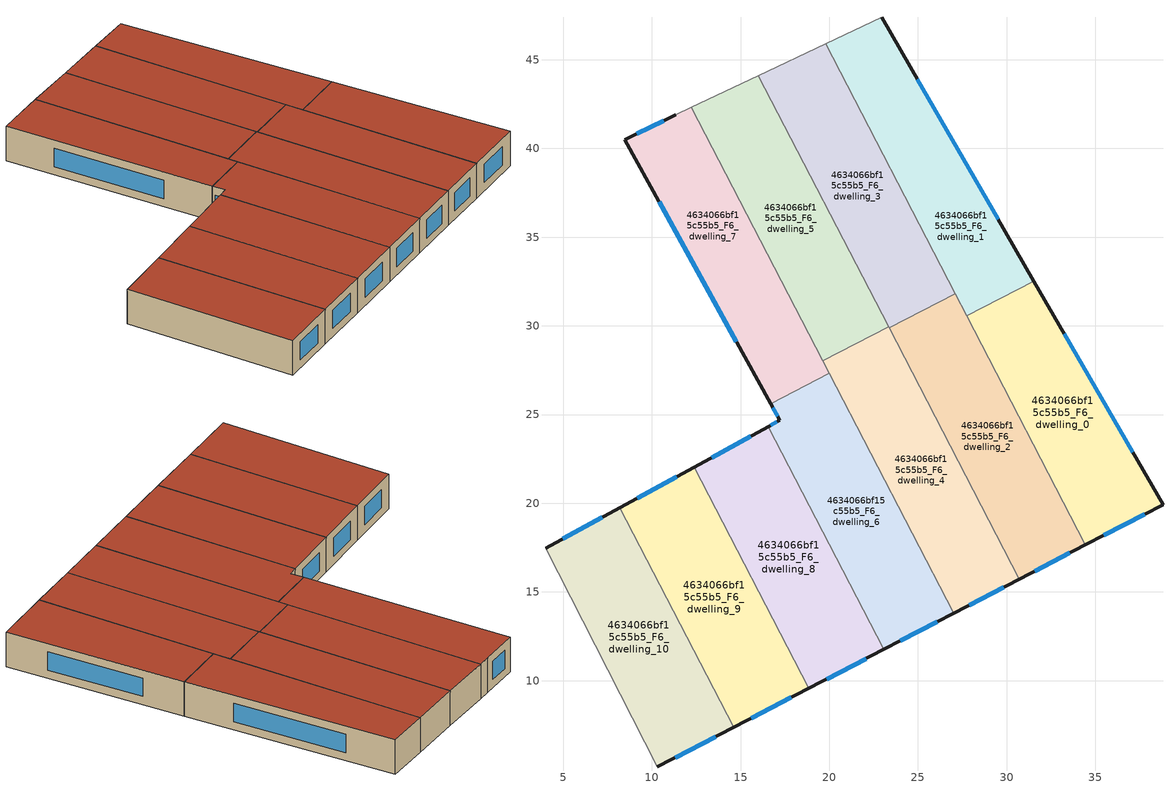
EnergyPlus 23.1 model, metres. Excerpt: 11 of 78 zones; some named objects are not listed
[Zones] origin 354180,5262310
4634066bf15c55b5_F6_dwelling_0
 floor to 4634066bf15c55b5_F5_dwelling_0 (EU_floor_Construction): 31.54,32.53 38.82,19.92 34.44,17.65 27.75,30.56 z18
 wall outside (EU_wall_Construction): 34.44,17.65 38.82,19.92 31.54,32.53 z18:21
 wall to 4634066bf15c55b5_F6_dwelling_1 (EU_wall_Construction): 31.54,32.53 27.75,30.56 z18:21
 wall to 4634066bf15c55b5_F6_dwelling_2 (EU_wall_Construction): 27.75,30.56 34.44,17.65 z18:21
 window (EU_Window_Construction): 37.11,22.88 33.25,29.57 / 35.47,18.18 37.79,19.39 z18.7:20.3
 roof outside (EU_roof_Construction): 38.82,19.92 31.54,32.53 27.75,30.56 34.44,17.65 z21
4634066bf15c55b5_F6_dwelling_1
 floor to 4634066bf15c55b5_F5_dwelling_1 (EU_floor_Construction): 22.96,47.4 31.54,32.53 27.75,30.56 19.79,45.9 z18
 wall outside (EU_wall_Construction): 31.54,32.53 22.96,47.4 z18:21
 wall adiabatic (EU_wall_Construction): 22.96,47.4 19.79,45.9 z18:21
 wall to 4634066bf15c55b5_F6_dwelling_3 (EU_wall_Construction): 19.79,45.9 27.1,31.81 z18:21
 wall to 4634066bf15c55b5_F6_dwelling_2 (EU_wall_Construction): 27.1,31.81 27.75,30.56 z18:21
 window (EU_Window_Construction): 29.53,36.02 24.97,43.91 z18.7:20.3
 roof outside (EU_roof_Construction): 31.54,32.53 22.96,47.4 19.79,45.9 27.75,30.56 z21
4634066bf15c55b5_F6_dwelling_10
 floor to 4634066bf15c55b5_F5_dwelling_10 (EU_floor_Construction): 8.2,19.75 14.62,7.37 10.31,5.14 4.01,17.45 z18
 wall outside (EU_wall_Construction): 10.31,5.14 14.62,7.37 / 8.2,19.75 4.01,17.45 z18:21
 wall to 4634066bf15c55b5_F6_dwelling_9 (EU_wall_Construction): 14.62,7.37 8.2,19.75 z18:21
 wall adiabatic (EU_wall_Construction): 4.01,17.45 10.31,5.14 z18:21
 window (EU_Window_Construction): 11.32,5.66 13.6,6.85 / 7.22,19.21 4.99,17.99 z18.7:20.3
 roof outside (EU_roof_Construction): 14.62,7.37 8.2,19.75 4.01,17.45 10.31,5.14 z21
4634066bf15c55b5_F6_dwelling_2
 floor to 4634066bf15c55b5_F5_dwelling_2 (EU_floor_Construction): 27.1,31.81 34.44,17.65 30.72,15.72 23.38,29.88 z18
 wall outside (EU_wall_Construction): 30.72,15.72 34.44,17.65 z18:21
 wall to 4634066bf15c55b5_F6_dwelling_3 (EU_wall_Construction): 27.1,31.81 23.38,29.88 z18:21
 wall to 4634066bf15c55b5_F6_dwelling_4 (EU_wall_Construction): 23.38,29.88 30.72,15.72 z18:21
 window (EU_Window_Construction): 31.59,16.18 33.57,17.2 z18.7:20.3
 roof outside (EU_roof_Construction): 34.44,17.65 27.1,31.81 23.38,29.88 30.72,15.72 z21
4634066bf15c55b5_F6_dwelling_3
 floor to 4634066bf15c55b5_F5_dwelling_3 (EU_floor_Construction): 19.79,45.9 27.1,31.81 23.38,29.88 16,44.11 z18
 wall adiabatic (EU_wall_Construction): 19.79,45.9 16,44.11 z18:21
 wall to 4634066bf15c55b5_F6_dwelling_5 (EU_wall_Construction): 16,44.11 23.34,29.95 z18:21
 wall to 4634066bf15c55b5_F6_dwelling_4 (EU_wall_Construction): 23.34,29.95 23.38,29.88 z18:21
 roof outside (EU_roof_Construction): 27.1,31.81 19.79,45.9 16,44.11 23.38,29.88 z21
4634066bf15c55b5_F6_dwelling_4
 floor to 4634066bf15c55b5_F5_dwelling_4 (EU_floor_Construction): 23.34,29.95 30.72,15.72 27.01,13.8 19.64,28.03 z18
 wall outside (EU_wall_Construction): 27.01,13.8 30.72,15.72 z18:21
 wall to 4634066bf15c55b5_F6_dwelling_5 (EU_wall_Construction): 23.34,29.95 19.64,28.03 z18:21
 wall to 4634066bf15c55b5_F6_dwelling_6 (EU_wall_Construction): 20,27.33 27.01,13.8 z18:21
 wall to 4634066bf15c55b5_F6_dwelling_7 (EU_wall_Construction): 19.64,28.03 20,27.33 z18:21
 window (EU_Window_Construction): 27.88,14.25 29.85,15.27 z18.7:20.3
 roof outside (EU_roof_Construction): 30.72,15.72 23.34,29.95 19.64,28.03 27.01,13.8 z21
4634066bf15c55b5_F6_dwelling_5
 floor to 4634066bf15c55b5_F5_dwelling_5 (EU_floor_Construction): 16,44.11 23.34,29.95 19.64,28.03 12.23,42.32 z18
 wall adiabatic (EU_wall_Construction): 16,44.11 12.23,42.32 z18:21
 wall to 4634066bf15c55b5_F6_dwelling_7 (EU_wall_Construction): 12.23,42.32 19.64,28.03 z18:21
 roof outside (EU_roof_Construction): 23.34,29.95 16,44.11 12.23,42.32 19.64,28.03 z21
4634066bf15c55b5_F6_dwelling_6
 floor to 4634066bf15c55b5_F5_dwelling_6 (EU_floor_Construction): 20,27.33 27.01,13.8 23.07,11.76 16.56,24.32 17.21,24.67 16.69,25.61 z18
 wall outside (EU_wall_Construction): 16.69,25.61 17.21,24.67 16.56,24.32 / 23.07,11.76 27.01,13.8 z18:21
 wall to 4634066bf15c55b5_F6_dwelling_8 (EU_wall_Construction): 16.56,24.32 23.07,11.76 z18:21
 wall to 4634066bf15c55b5_F6_dwelling_7 (EU_wall_Construction): 20,27.33 16.69,25.61 z18:21
 window (EU_Window_Construction): 17.05,24.59 16.71,24.4 / 16.81,25.39 17.09,24.89 / 24,12.24 26.09,13.32 z18.7:20.3
 roof outside (EU_roof_Construction): 27.01,13.8 20,27.33 16.69,25.61 17.21,24.67 16.56,24.32 23.07,11.76 z21
4634066bf15c55b5_F6_dwelling_7
 floor to 4634066bf15c55b5_F5_dwelling_7 (EU_floor_Construction): 12.23,42.32 20,27.33 16.69,25.61 8.48,40.5 11.34,41.9 z18
 wall outside (EU_wall_Construction): 11.34,41.9 8.48,40.5 16.69,25.61 z18:21
 wall adiabatic (EU_wall_Construction): 12.23,42.32 11.34,41.9 z18:21
 window (EU_Window_Construction): 10.41,37 14.76,29.11 / 10.67,41.57 9.15,40.83 z18.7:20.3
 roof outside (EU_roof_Construction): 20,27.33 12.23,42.32 11.34,41.9 8.48,40.5 16.69,25.61 z21
4634066bf15c55b5_F6_dwelling_8
 floor to 4634066bf15c55b5_F5_dwelling_8 (EU_floor_Construction): 16.56,24.32 23.07,11.76 18.86,9.57 12.4,22.04 z18
 wall outside (EU_wall_Construction): 18.86,9.57 23.07,11.76 / 16.56,24.32 12.4,22.04 z18:21
 wall to 4634066bf15c55b5_F6_dwelling_9 (EU_wall_Construction): 12.4,22.04 18.86,9.57 z18:21
 window (EU_Window_Construction): 19.85,10.09 22.08,11.25 / 15.58,23.78 13.37,22.58 z18.7:20.3
 roof outside (EU_roof_Construction): 23.07,11.76 16.56,24.32 12.4,22.04 18.86,9.57 z21
4634066bf15c55b5_F6_dwelling_9
 floor to 4634066bf15c55b5_F5_dwelling_9 (EU_floor_Construction): 12.4,22.04 18.86,9.57 14.62,7.37 8.2,19.75 z18
 wall outside (EU_wall_Construction): 14.62,7.37 18.86,9.57 / 12.4,22.04 8.2,19.75 z18:21
 window (EU_Window_Construction): 15.61,7.89 17.86,9.06 / 11.41,21.5 9.19,20.28 z18.7:20.3
 roof outside (EU_roof_Construction): 18.86,9.57 12.4,22.04 8.2,19.75 14.62,7.37 z21
[Building]
EU S2 Campaign: North Axis=0; Terrain=City; Solar Distribution=FullExterior
[Site:Location]
Budapest.Ferenc.Liszt.Intl.AP: Latitude=47.437; Longitude=19.256; Time Zone=1; Elevation=185
[SizingPeriod:WeatherFileDays]
AnnualSizingPeriod: Begin Month=1; Begin Day of Month=1; End Month=12; End Day of Month=31; Day of Week for Start Day=Monday; Use Weather File Daylight Saving Period=No; Use Weather File Rain and Snow Indicators=No
[MATERIAL]
EU_InternalMass_Material: Roughness=MediumRough; Thickness=0.1; Conductivity=1; Density=1800; Specific Heat=900; Thermal Absorptance=0.9; Solar Absorptance=0.7; Visible Absorptance=0.7
[MATERIAL:NOMASS] Roughness=MediumRough; Thermal Absorptance=0.9; Solar Absorptance=0.7; Visible Absorptance=0.7
Name | Thermal Resistance
EU_wall_NoMass | 0.832559
EU_roof_NoMass | 1.39638
EU_floor_NoMass | 0.872794
[WINDOWMATERIAL:SIMPLEGLAZINGSYSTEM]
EU_Window_SimpleGlazing: UFactor=2.79869; Solar Heat Gain Coefficient=0.75; Visible Transmittance=0.75
[CONSTRUCTION]
EU_wall_Construction: EU_wall_NoMass
EU_roof_Construction: EU_roof_NoMass
EU_floor_Construction: EU_floor_NoMass
EU_Window_Construction: EU_Window_SimpleGlazing
EU_InternalMass_Construction: EU_InternalMass_Material
[ZONE] Type=1; Multiplier=1; Ceiling Height=autocalculate; Floor Area=autocalculate; Part of Total Floor Area=Yes
Name | Volume
4634066bf15c55b5_F6_dwelling_0 | 200.661
4634066bf15c55b5_F6_dwelling_1 | 200.659
4634066bf15c55b5_F6_dwelling_10 | 200.643
4634066bf15c55b5_F6_dwelling_2 | 200.599
4634066bf15c55b5_F6_dwelling_3; 4634066bf15c55b5_F6_dwelling_9 | 200.609
4634066bf15c55b5_F6_dwelling_4 | 200.648
4634066bf15c55b5_F6_dwelling_5 | 200.657
4634066bf15c55b5_F6_dwelling_6 | 200.622
4634066bf15c55b5_F6_dwelling_7 | 200.615
4634066bf15c55b5_F6_dwelling_8 | 200.611
[INTERNALMASS] Construction=EU_InternalMass_Construction
Name | Zone or ZoneList | Surface Area
4634066bf15c55b5_F6_dwelling_0_EU_InternalMass | 4634066bf15c55b5_F6_dwelling_0 | 66.886
4634066bf15c55b5_F6_dwelling_1_EU_InternalMass | 4634066bf15c55b5_F6_dwelling_1 | 66.8866
4634066bf15c55b5_F6_dwelling_2_EU_InternalMass | 4634066bf15c55b5_F6_dwelling_2 | 66.867
4634066bf15c55b5_F6_dwelling_3_EU_InternalMass | 4634066bf15c55b5_F6_dwelling_3 | 66.8697
4634066bf15c55b5_F6_dwelling_4_EU_InternalMass | 4634066bf15c55b5_F6_dwelling_4 | 66.8832
4634066bf15c55b5_F6_dwelling_5_EU_InternalMass | 4634066bf15c55b5_F6_dwelling_5 | 66.8858
4634066bf15c55b5_F6_dwelling_6_EU_InternalMass | 4634066bf15c55b5_F6_dwelling_6 | 66.874
4634066bf15c55b5_F6_dwelling_7_EU_InternalMass | 4634066bf15c55b5_F6_dwelling_7 | 66.8714
4634066bf15c55b5_F6_dwelling_8_EU_InternalMass | 4634066bf15c55b5_F6_dwelling_8 | 66.8706
4634066bf15c55b5_F6_dwelling_9_EU_InternalMass | 4634066bf15c55b5_F6_dwelling_9 | 66.8695
4634066bf15c55b5_F6_dwelling_10_EU_InternalMass | 4634066bf15c55b5_F6_dwelling_10 | 66.8811
[OTHEREQUIPMENT] Fuel Type=Electricity; Design Level Calculation Method=Watts/Area; Power per Zone Floor Area=1; Fraction Latent=0; Fraction Radiant=0; Fraction Lost=0; Carbon Dioxide Generation Rate=0; EndUse Subcategory=EU_Step8_InternalGains
Name | Zone or ZoneList or Space or SpaceList | Schedule
EU_Step8_InternalGain_4634066bf15c55b5_F6_dwelling_0_f000 | 4634066bf15c55b5_F6_dwelling_0 | EU_Step8_GainSchedule_4634066bf15c55b5_F6_dwelling_0_f000
EU_Step8_InternalGain_4634066bf15c55b5_F6_dwelling_1_f000 | 4634066bf15c55b5_F6_dwelling_1 | EU_Step8_GainSchedule_4634066bf15c55b5_F6_dwelling_1_f000
EU_Step8_InternalGain_4634066bf15c55b5_F6_dwelling_2_f000 | 4634066bf15c55b5_F6_dwelling_2 | EU_Step8_GainSchedule_4634066bf15c55b5_F6_dwelling_2_f000
EU_Step8_InternalGain_4634066bf15c55b5_F6_dwelling_3_f000 | 4634066bf15c55b5_F6_dwelling_3 | EU_Step8_GainSchedule_4634066bf15c55b5_F6_dwelling_3_f000
EU_Step8_InternalGain_4634066bf15c55b5_F6_dwelling_4_f000 | 4634066bf15c55b5_F6_dwelling_4 | EU_Step8_GainSchedule_4634066bf15c55b5_F6_dwelling_4_f000
EU_Step8_InternalGain_4634066bf15c55b5_F6_dwelling_5_f000 | 4634066bf15c55b5_F6_dwelling_5 | EU_Step8_GainSchedule_4634066bf15c55b5_F6_dwelling_5_f000
EU_Step8_InternalGain_4634066bf15c55b5_F6_dwelling_6_f000 | 4634066bf15c55b5_F6_dwelling_6 | EU_Step8_GainSchedule_4634066bf15c55b5_F6_dwelling_6_f000
EU_Step8_InternalGain_4634066bf15c55b5_F6_dwelling_7_f000 | 4634066bf15c55b5_F6_dwelling_7 | EU_Step8_GainSchedule_4634066bf15c55b5_F6_dwelling_7_f000
EU_Step8_InternalGain_4634066bf15c55b5_F6_dwelling_8_f000 | 4634066bf15c55b5_F6_dwelling_8 | EU_Step8_GainSchedule_4634066bf15c55b5_F6_dwelling_8_f000
EU_Step8_InternalGain_4634066bf15c55b5_F6_dwelling_9_f000 | 4634066bf15c55b5_F6_dwelling_9 | EU_Step8_GainSchedule_4634066bf15c55b5_F6_dwelling_9_f000
EU_Step8_InternalGain_4634066bf15c55b5_F6_dwelling_10_f000 | 4634066bf15c55b5_F6_dwelling_10 | EU_Step8_GainSchedule_4634066bf15c55b5_F6_dwelling_10_f000
[ZONEVENTILATION:DESIGNFLOWRATE] Schedule=EU_AlwaysOn; Design Flow Rate Calculation Method=AirChanges/Hour; Air Changes per Hour=0.475469; Ventilation Type=Natural; Fan Pressure Rise=0; Fan Total Efficiency=1; Constant Term Coefficient=1; Temperature Term Coefficient=0; Velocity Term Coefficient=0; Velocity Squared Term Coefficient=0; Minimum Indoor Temperature=-100; Maximum Indoor Temperature=100; Delta Temperature=-100; Minimum Outdoor Temperature=-100; Maximum Outdoor Temperature=100; Maximum Wind Speed=40
Name | Zone or ZoneList or Space or SpaceList
EU_ConstantAir_4634066bf15c55b5_F6_dwelling_0 | 4634066bf15c55b5_F6_dwelling_0
EU_ConstantAir_4634066bf15c55b5_F6_dwelling_1 | 4634066bf15c55b5_F6_dwelling_1
EU_ConstantAir_4634066bf15c55b5_F6_dwelling_2 | 4634066bf15c55b5_F6_dwelling_2
EU_ConstantAir_4634066bf15c55b5_F6_dwelling_3 | 4634066bf15c55b5_F6_dwelling_3
EU_ConstantAir_4634066bf15c55b5_F6_dwelling_4 | 4634066bf15c55b5_F6_dwelling_4
EU_ConstantAir_4634066bf15c55b5_F6_dwelling_5 | 4634066bf15c55b5_F6_dwelling_5
EU_ConstantAir_4634066bf15c55b5_F6_dwelling_6 | 4634066bf15c55b5_F6_dwelling_6
EU_ConstantAir_4634066bf15c55b5_F6_dwelling_7 | 4634066bf15c55b5_F6_dwelling_7
EU_ConstantAir_4634066bf15c55b5_F6_dwelling_8 | 4634066bf15c55b5_F6_dwelling_8
EU_ConstantAir_4634066bf15c55b5_F6_dwelling_9 | 4634066bf15c55b5_F6_dwelling_9
EU_ConstantAir_4634066bf15c55b5_F6_dwelling_10 | 4634066bf15c55b5_F6_dwelling_10
[HVACTEMPLATE:ZONE:IDEALLOADSAIRSYSTEM] System Availability Schedule=EU_AlwaysOn; Maximum Heating Supply Air Temperature=50; Minimum Cooling Supply Air Temperature=13; Maximum Heating Supply Air Humidity Ratio=0.0156; Minimum Cooling Supply Air Humidity Ratio=0.0077; Heating Limit=NoLimit; Cooling Limit=NoLimit; Heating Availability Schedule=EU_AlwaysOn; Cooling Availability Schedule=EU_CoolingOff; Dehumidification Control Type=ConstantSensibleHeatRatio; Cooling Sensible Heat Ratio=0.7; Dehumidification Setpoint=60; Humidification Control Type=None; Humidification Setpoint=30; Outdoor Air Method=None; Outdoor Air Flow Rate per Person=0.00944; Outdoor Air Flow Rate per Zone Floor Area=0; Outdoor Air Flow Rate per Zone=0; Demand Controlled Ventilation Type=None; Outdoor Air Economizer Type=NoEconomizer; Heat Recovery Type=None; Sensible Heat Recovery Effectiveness=0.7; Latent Heat Recovery Effectiveness=0.65
Name | Template Thermostat
4634066bf15c55b5_F6_dwelling_0 | EU_HeatOnly_4634066bf15c55b5_F6_dwelling_0
4634066bf15c55b5_F6_dwelling_1 | EU_HeatOnly_4634066bf15c55b5_F6_dwelling_1
4634066bf15c55b5_F6_dwelling_2 | EU_HeatOnly_4634066bf15c55b5_F6_dwelling_2
4634066bf15c55b5_F6_dwelling_3 | EU_HeatOnly_4634066bf15c55b5_F6_dwelling_3
4634066bf15c55b5_F6_dwelling_4 | EU_HeatOnly_4634066bf15c55b5_F6_dwelling_4
4634066bf15c55b5_F6_dwelling_5 | EU_HeatOnly_4634066bf15c55b5_F6_dwelling_5
4634066bf15c55b5_F6_dwelling_6 | EU_HeatOnly_4634066bf15c55b5_F6_dwelling_6
4634066bf15c55b5_F6_dwelling_7 | EU_HeatOnly_4634066bf15c55b5_F6_dwelling_7
4634066bf15c55b5_F6_dwelling_8 | EU_HeatOnly_4634066bf15c55b5_F6_dwelling_8
4634066bf15c55b5_F6_dwelling_9 | EU_HeatOnly_4634066bf15c55b5_F6_dwelling_9
4634066bf15c55b5_F6_dwelling_10 | EU_HeatOnly_4634066bf15c55b5_F6_dwelling_10
[SIZING:ZONE] Zone Cooling Design Supply Air Temperature Input Method=SupplyAirTemperature; Zone Cooling Design Supply Air Temperature=13; Zone Heating Design Supply Air Temperature Input Method=SupplyAirTemperature; Zone Heating Design Supply Air Temperature=50; Zone Cooling Design Supply Air Humidity Ratio=0.008; Zone Heating Design Supply Air Humidity Ratio=0.008; Cooling Design Air Flow Method=DesignDay; Cooling Design Air Flow Rate=0; Cooling Minimum Air Flow per Zone Floor Area=0.000762; Cooling Minimum Air Flow=0; Cooling Minimum Air Flow Fraction=0.2; Heating Design Air Flow Method=DesignDay; Heating Design Air Flow Rate=0; Heating Maximum Air Flow per Zone Floor Area=0.002032; Heating Maximum Air Flow=0.141576; Heating Maximum Air Flow Fraction=0.3; Account for Dedicated Outdoor Air System=No; Dedicated Outdoor Air System Control Strategy=NeutralSupplyAir; Dedicated Outdoor Air Low Setpoint Temperature for Design=autosize; Dedicated Outdoor Air High Setpoint Temperature for Design=autosize; Zone Load Sizing Method=Sensible Load Only No Latent Load; Zone Latent Cooling Design Supply Air Humidity Ratio Input Method=HumidityRatioDifference; Zone Cooling Design Supply Air Humidity Ratio Difference=0.005; Zone Latent Heating Design Supply Air Humidity Ratio Input Method=HumidityRatioDifference; Zone Humidification Design Supply Air Humidity Ratio Difference=0.005
4634066bf15c55b5_F6_dwelling_0; 4634066bf15c55b5_F6_dwelling_1; 4634066bf15c55b5_F6_dwelling_2; 4634066bf15c55b5_F6_dwelling_3; 4634066bf15c55b5_F6_dwelling_4; 4634066bf15c55b5_F6_dwelling_5; 4634066bf15c55b5_F6_dwelling_6; 4634066bf15c55b5_F6_dwelling_7; 4634066bf15c55b5_F6_dwelling_8; 4634066bf15c55b5_F6_dwelling_9; 4634066bf15c55b5_F6_dwelling_10
[SCHEDULE:CONSTANT]
Name | Hourly Value
EU_AlwaysOn | 1
EU_CoolingOff | 0
[SCHEDULE:FILE] Column Number=1; Rows to Skip at Top=0; Number of Hours of Data=8760; Column Separator=Comma; Interpolate to Timestep=No; Minutes per Item=60; Adjust Schedule for Daylight Savings=Yes
Name | File
EU_Step8_GainSchedule_4634066bf15c55b5_F6_dwelling_0_f000 | ../../schedules/4634066bf15c55b5/4634066bf15c55b5_F6_dwelling_0_f000_gain.csv
EU_Step8_GainSchedule_4634066bf15c55b5_F6_dwelling_1_f000 | ../../schedules/4634066bf15c55b5/4634066bf15c55b5_F6_dwelling_1_f000_gain.csv
EU_Step8_GainSchedule_4634066bf15c55b5_F6_dwelling_2_f000 | ../../schedules/4634066bf15c55b5/4634066bf15c55b5_F6_dwelling_2_f000_gain.csv
EU_Step8_GainSchedule_4634066bf15c55b5_F6_dwelling_3_f000 | ../../schedules/4634066bf15c55b5/4634066bf15c55b5_F6_dwelling_3_f000_gain.csv
EU_Step8_GainSchedule_4634066bf15c55b5_F6_dwelling_4_f000 | ../../schedules/4634066bf15c55b5/4634066bf15c55b5_F6_dwelling_4_f000_gain.csv
EU_Step8_GainSchedule_4634066bf15c55b5_F6_dwelling_5_f000 | ../../schedules/4634066bf15c55b5/4634066bf15c55b5_F6_dwelling_5_f000_gain.csv
EU_Step8_GainSchedule_4634066bf15c55b5_F6_dwelling_6_f000 | ../../schedules/4634066bf15c55b5/4634066bf15c55b5_F6_dwelling_6_f000_gain.csv
EU_Step8_GainSchedule_4634066bf15c55b5_F6_dwelling_7_f000 | ../../schedules/4634066bf15c55b5/4634066bf15c55b5_F6_dwelling_7_f000_gain.csv
EU_Step8_GainSchedule_4634066bf15c55b5_F6_dwelling_8_f000 | ../../schedules/4634066bf15c55b5/4634066bf15c55b5_F6_dwelling_8_f000_gain.csv
EU_Step8_GainSchedule_4634066bf15c55b5_F6_dwelling_9_f000 | ../../schedules/4634066bf15c55b5/4634066bf15c55b5_F6_dwelling_9_f000_gain.csv
EU_Step8_GainSchedule_4634066bf15c55b5_F6_dwelling_10_f000 | ../../schedules/4634066bf15c55b5/4634066bf15c55b5_F6_dwelling_10_f000_gain.csv
